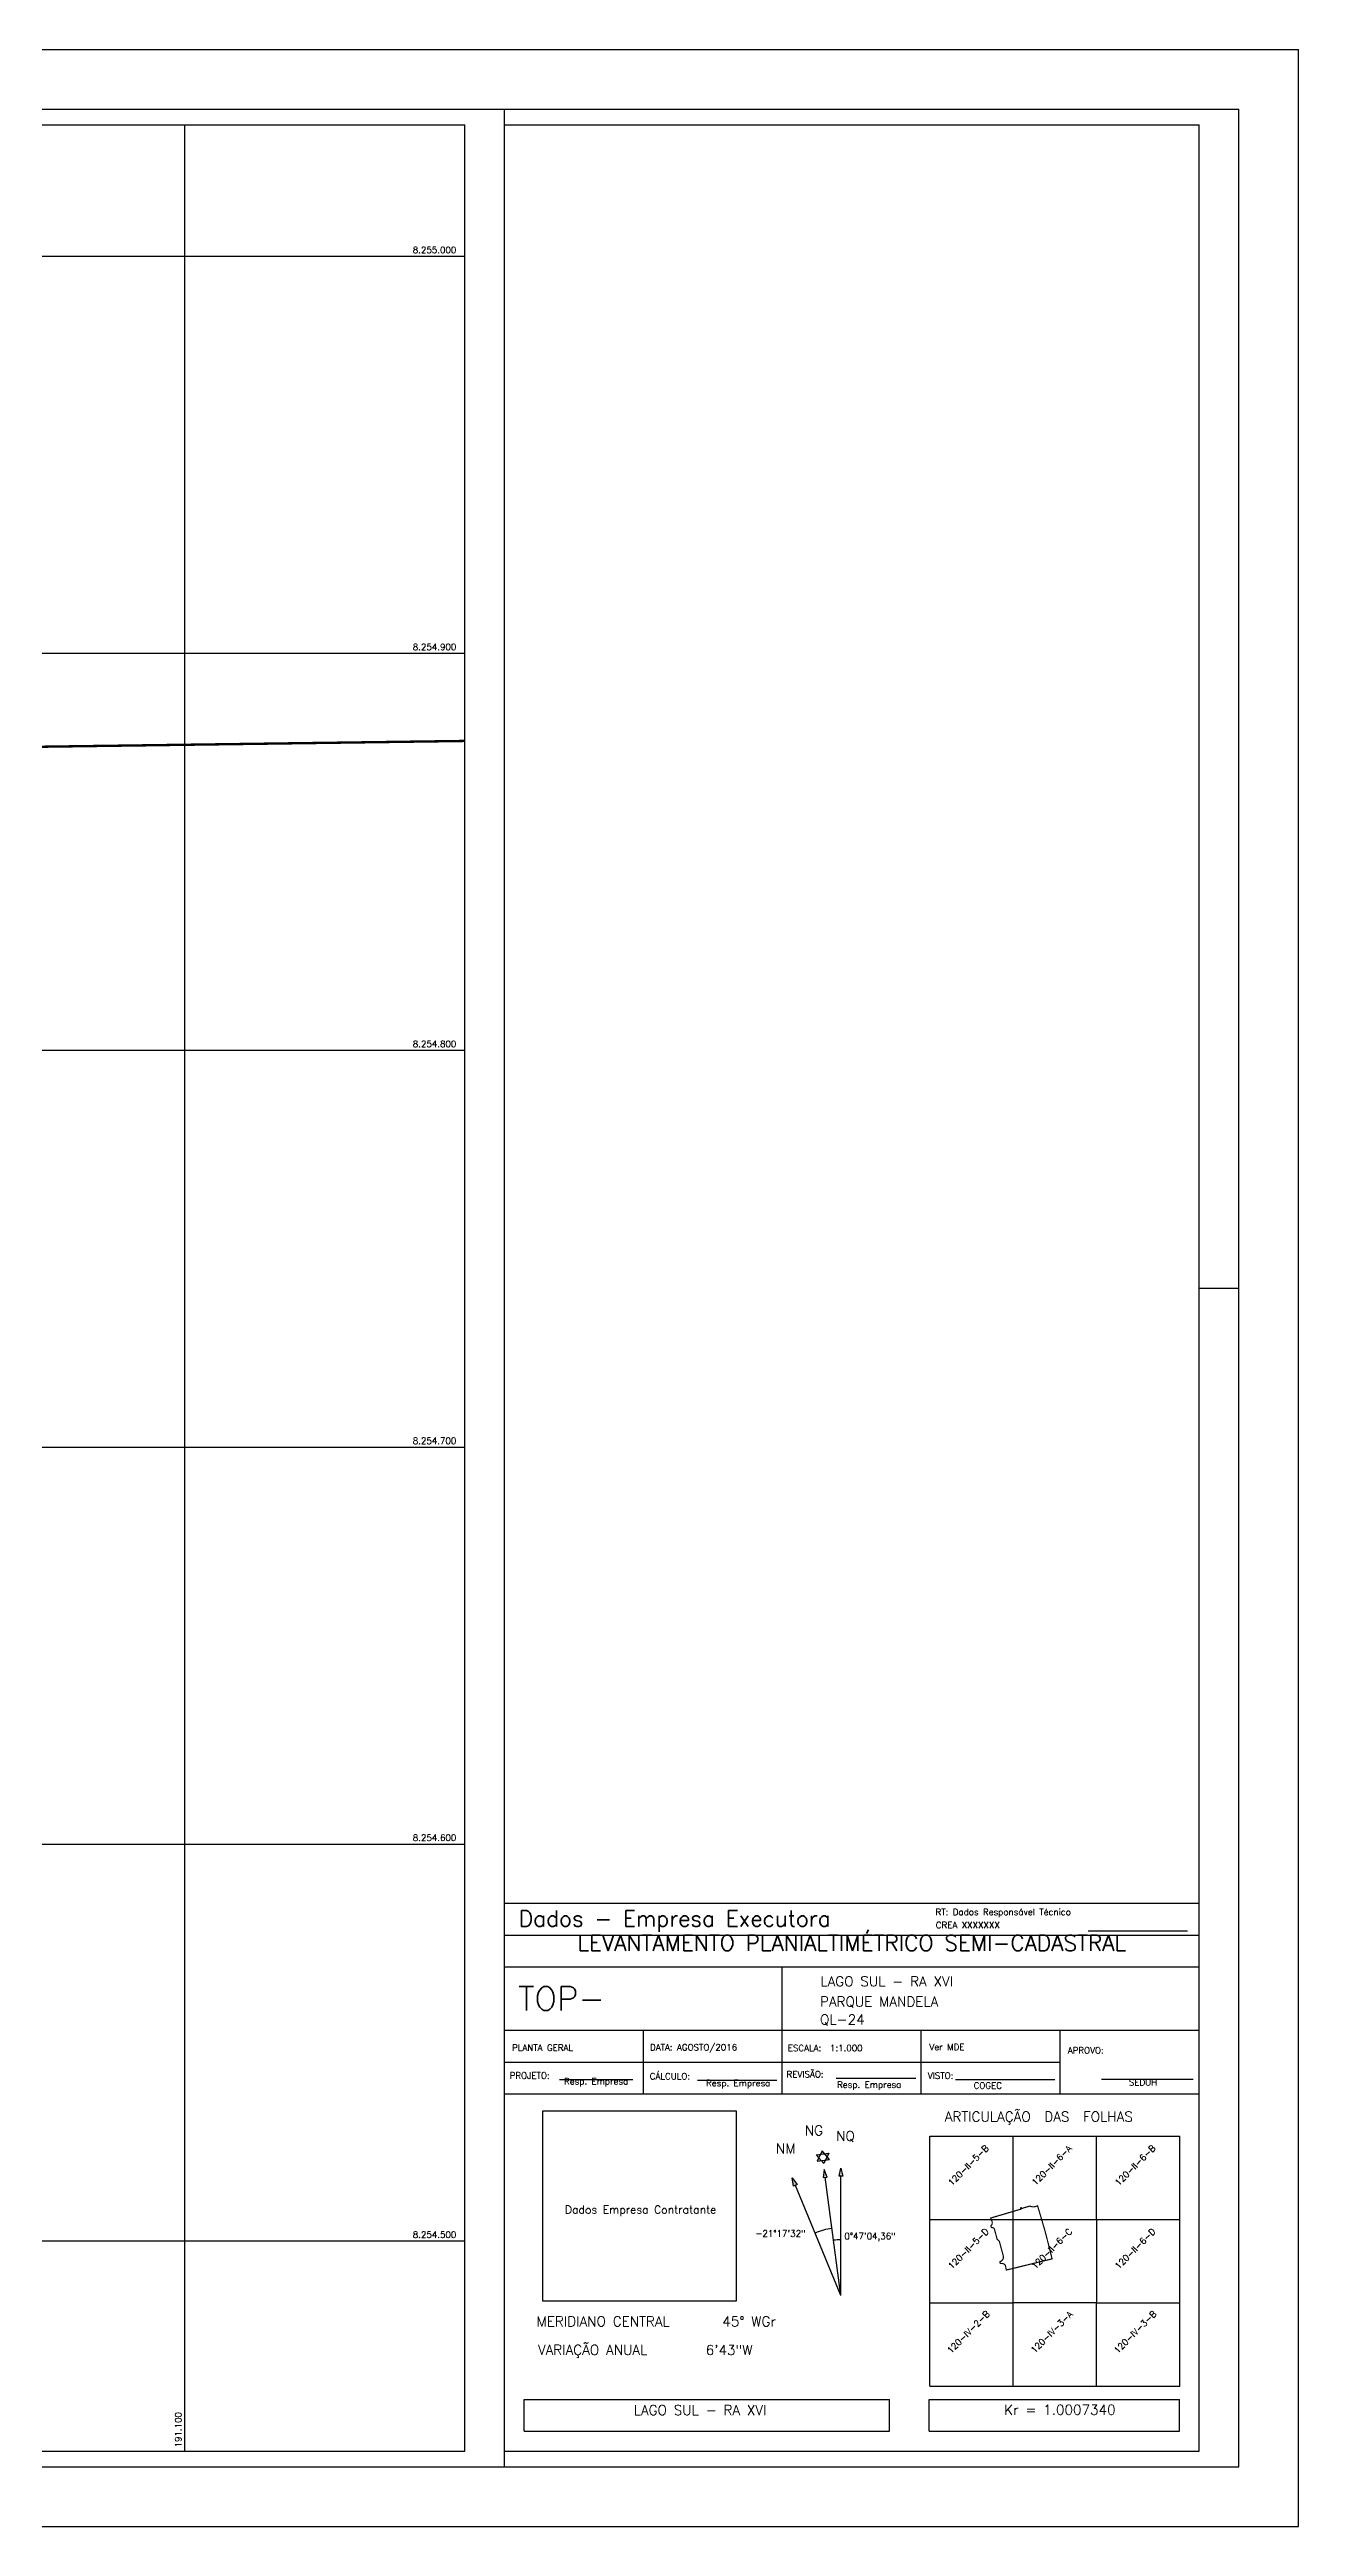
# Model space of a CAD drawing. Extents: x 190546 to 194941, y 8251022 to 8268833.
# Drawn here: x 191998 to 192313, y 8251035 to 8251659 of the extents above; entities that cross this region are included whole.
import ezdxf
from ezdxf.enums import TextEntityAlignment as Align

# ---------------------------------------------------------------- set-up
doc = ezdxf.new("R2010")
doc.units = 0
doc.header["$LTSCALE"] = 10
doc.header["$MEASUREMENT"] = 0
doc.linetypes.add('BORDER', pattern=[1.75, 0.5, -0.25, 0.5, -0.25, 0, -0.25])
for name, color, linetype in [('TOP-FOLHAS_1000', 253, 'BORDER'), ('TOP-GUARDA_CORPO', 161, 'CONTINUOUS'), ('TOP-MALHA_UTM', 1, 'CONTINUOUS'), ('TOP-URB', 250, 'CONTINUOUS')]:
    doc.layers.add(name, color=color, linetype=linetype)
doc.styles.add('ROMANS', font='romans', dxfattribs={"height": 0.2})

msp = doc.modelspace()

# ---------------------------------------------------------------- hatches: boundary and pattern name
at = {"layer": 'TOP-URB', "linetype": 'CONTINUOUS', "extrusion": (0, 0, -1)}
h = msp.add_hatch(color=1, dxfattribs=at)
h.paths.add_polyline_path([(-192193.76, 8251126.98), (-192194.81, 8251127.12), (-192194.18, 8251127.85)], flags=0)
h.paths.add_polyline_path([(-192194.18, 8251127.85), (-192194.6, 8251128.71), (-192193.55, 8251128.57)], flags=0)
h.paths.add_polyline_path([(-192192.49, 8251128.43), (-192193.55, 8251128.57), (-192192.91, 8251129.29)], flags=0)
h.paths.add_polyline_path([(-192192.07, 8251127.57), (-192192.49, 8251128.43), (-192191.43, 8251128.29)], flags=0)
h.paths.add_polyline_path([(-192191.64, 8251126.7), (-192192.7, 8251126.84), (-192192.07, 8251127.57)], flags=0)
h.paths.add_polyline_path([(-192193.33, 8251126.12), (-192193.76, 8251126.98), (-192192.7, 8251126.84)], flags=16)
h.paths.add_polyline_path([(-192193.21, 8251122.58), (-192194.2, 8251122.71), (-192193.45, 8251124.63)])
h.paths.add_polyline_path([(-192198.17, 8251122.91), (-192197.67, 8251124.91), (-192197.17, 8251122.91)])
h.paths.add_polyline_path([(-192185.72, 8251120.43), (-192186.64, 8251120.81), (-192185.41, 8251122.47)])

# ---------------------------------------------------------------- linework, layer by layer
at = {"layer": 'TOP-FOLHAS_1000', "const_width": 0.6}
msp.add_lwpolyline([(191747.64, 8251479.64), (192102.89, 8251484.5)], dxfattribs=at)
at = {"layer": 'TOP-GUARDA_CORPO'}
msp.add_lwpolyline([(192122.58, 8251139.38), (192171.24, 8251139.38), (192171.24, 8251091.47), (192122.58, 8251091.47)], close=True, dxfattribs=at)
at = {"layer": 'TOP-MALHA_UTM', "color": 1}
for p, q in [((192032.36, 8251639.68), (192032.36, 8251053.68)), ((191481.89, 8251606.61), (192102.89, 8251606.61)), ((191481.89, 8251506.61), (192102.89, 8251506.61)), ((191481.89, 8251406.61), (192102.89, 8251406.61)), ((191481.89, 8251306.61), (192102.89, 8251306.61)), ((191481.89, 8251206.61), (192102.89, 8251206.61)), ((191481.89, 8251106.61), (192102.89, 8251106.61))]:
    msp.add_line(p, q, dxfattribs=at)
at = {"layer": 'TOP-URB', "color": 1}
for p, q in [((191441.89, 8251658.68), (192312.89, 8251658.68)), ((192312.89, 8251034.68), (192312.89, 8251658.68)), ((192112.89, 8251639.68), (192112.89, 8251643.68)), ((192287.89, 8251346.68), (192297.89, 8251346.68)), ((192259.96, 8251184.76), (192284.96, 8251184.76)), ((192147.89, 8251143.68), (192147.89, 8251159.68)), ((192182.89, 8251143.68), (192182.89, 8251159.68)), ((192217.89, 8251154.18), (192217.89, 8251159.68)), ((192252.89, 8251143.68), (192252.89, 8251159.68)), ((192217.89, 8251143.68), (192217.89, 8251154.18)), ((192112.89, 8251151.68), (192252.89, 8251151.68)), ((192126.75, 8251147.28), (192145.25, 8251147.28)), ((192161.51, 8251147.1), (192181.51, 8251147.1)), ((192196.49, 8251147.59), (192216.49, 8251147.59)), ((192226.52, 8251147.28), (192251.52, 8251147.28)), ((192263.25, 8251147.37), (192286.39, 8251147.37)), ((192220.03, 8251132.99), (192283.03, 8251132.99)), ((192220.03, 8251069.99), (192220.03, 8251132.99)), ((192220.03, 8251069.99), (192220.03, 8251132.99)), ((192241.03, 8251111.99), (192241.03, 8251132.99)), ((192262.03, 8251111.99), (192262.03, 8251132.99)), ((192283.03, 8251069.99), (192283.03, 8251132.99)), ((192197.67, 8251092.91), (192193.71, 8251122.64)), ((192220.03, 8251111.99), (192241.03, 8251111.99)), ((192241.03, 8251090.99), (192241.03, 8251111.99)), ((192241.03, 8251111.99), (192262.03, 8251111.99)), ((192262.03, 8251111.99), (192262.03, 8251090.99)), ((192262.03, 8251111.99), (192283.03, 8251111.99)), ((192220.03, 8251090.99), (192241.03, 8251090.99)), ((192241.03, 8251069.99), (192241.03, 8251090.99)), ((192262.03, 8251090.99), (192241.03, 8251090.99)), ((192262.03, 8251069.99), (192262.03, 8251090.99)), ((192262.03, 8251090.99), (192283.03, 8251090.99)), ((192117.89, 8251066.68), (192209.89, 8251066.68)), ((192117.89, 8251058.68), (192117.89, 8251066.68)), ((192209.89, 8251058.68), (192209.89, 8251066.68)), ((192209.89, 8251058.68), (192209.89, 8251066.68)), ((192219.89, 8251058.68), (192219.89, 8251066.68)), ((192219.89, 8251066.68), (192282.89, 8251066.68)), ((192220.03, 8251069.99), (192283.03, 8251069.99)), ((192282.89, 8251058.68), (192282.89, 8251066.68)), ((192117.89, 8251058.68), (192209.89, 8251058.68)), ((192219.89, 8251058.68), (192282.89, 8251058.68)), ((192112.89, 8251049.68), (192112.89, 8251053.68)), ((192112.89, 8251049.68), (192112.89, 8251053.68)), ((191441.89, 8251034.68), (192312.89, 8251034.68))]:
    msp.add_line(p, q, dxfattribs=at)
at = {"layer": 'TOP-URB', "color": 2}
for p, q in [((191477.89, 8251643.68), (192297.89, 8251643.68)), ((192297.89, 8251049.68), (192297.89, 8251643.68)), ((191456.89, 8251049.68), (192297.89, 8251049.68))]:
    msp.add_line(p, q, dxfattribs=at)
at = {"layer": 'TOP-URB', "color": 6}
for p, q in [((191481.89, 8251639.68), (192102.89, 8251639.68)), ((192102.89, 8251053.68), (192102.89, 8251639.68)), ((192112.89, 8251053.68), (192112.89, 8251639.68)), ((192112.89, 8251639.68), (192287.89, 8251639.68)), ((192287.89, 8251053.68), (192287.89, 8251639.68)), ((192112.89, 8251191.68), (192287.89, 8251191.68)), ((192112.89, 8251143.68), (192287.89, 8251143.68)), ((192112.89, 8251143.68), (192287.89, 8251143.68)), ((191481.89, 8251053.68), (192102.89, 8251053.68)), ((192112.89, 8251053.68), (192287.89, 8251053.68)), ((192112.89, 8251053.68), (192287.89, 8251053.68))]:
    msp.add_line(p, q, dxfattribs=at)
at = {"layer": 'TOP-URB', "color": 3}
for p, q in [((192112.89, 8251183.68), (192287.89, 8251183.68)), ((192112.89, 8251175.68), (192287.89, 8251175.68)), ((192112.89, 8251159.68), (192287.89, 8251159.68))]:
    msp.add_line(p, q, dxfattribs=at)
at = {"layer": 'TOP-URB', "color": 3, "linetype": 'CONTINUOUS'}
msp.add_line((192182.89, 8251159.68), (192182.89, 8251175.68), dxfattribs=at)
at = {"layer": 'TOP-URB', "color": 1, "linetype": 'CONTINUOUS'}
for p, q in [((192191.43, 8251128.29), (192194.6, 8251128.71)), ((192193.33, 8251126.12), (192191.43, 8251128.29)), ((192192.91, 8251129.29), (192191.64, 8251126.7)), ((192191.64, 8251126.7), (192194.81, 8251127.12)), ((192194.81, 8251127.12), (192192.91, 8251129.29)), ((192194.6, 8251128.71), (192193.33, 8251126.12)), ((192197.67, 8251092.91), (192197.67, 8251122.91)), ((192197.67, 8251092.91), (192186.18, 8251120.62))]:
    msp.add_line(p, q, dxfattribs=at)
at = {"layer": 'TOP-URB', "const_width": 0.3}
msp.add_lwpolyline([(192235.34, 8251112.34), (192235.84, 8251112.52), (192242.98, 8251114.63), (192242.89, 8251114.96), (192243.03, 8251115), (192243.1, 8251114.77), (192245.16, 8251115.38), (192246.04, 8251115.19), (192246.44, 8251115.23), (192247.19, 8251115.47), (192249.08, 8251109.04), (192249.96, 8251105.59), (192250.83, 8251102.1), (192239.32, 8251099.28), (192239.03, 8251100.56), (192238.69, 8251100.82), (192238.24, 8251100.95), (192237.81, 8251100.92), (192237.69, 8251101.38), (192237.94, 8251101.48), (192238.26, 8251101.71), (192238.45, 8251101.97), (192238.59, 8251102.36), (192238.57, 8251102.75), (192237.55, 8251106.52), (192237, 8251107.02), (192236.4, 8251109.3), (192236.2, 8251109.84), (192235.87, 8251109.95), (192235.67, 8251109.97), (192235.54, 8251110.06), (192235.4, 8251110.45), (192235.6, 8251110.63), (192235.73, 8251110.88), (192235.77, 8251111.29), (192235.73, 8251111.46), (192235.34, 8251112.34)], dxfattribs=at)
at = {"layer": 'TOP-URB', "color": 1, "linetype": 'CONTINUOUS'}
for radius, start, end in [(17, 97.59464, 112.52606), (14, 90, 97.59464)]:
    msp.add_arc((192197.67, 8251092.91), radius, start, end, dxfattribs=at)
for points in [[(192186.64, 8251120.81), (192185.72, 8251120.43), (192185.41, 8251122.47)], [(192193.45, 8251124.63), (192193.21, 8251122.58), (192194.2, 8251122.71)], [(192197.17, 8251122.91), (192197.67, 8251124.91), (192198.17, 8251122.91)]]:
    msp.add_3dface(points, dxfattribs=at)

# ---------------------------------------------------------------- texts
at = {"layer": 'TOP-MALHA_UTM', "color": 2, "style": 'ROMANS'}
for s, p in [('8.255.000', (192089.82, 8251607.38)), ('8.254.900', (192089.82, 8251507.38)), ('8.254.800', (192089.82, 8251407.38)), ('8.254.700', (192089.82, 8251307.38)), ('8.254.600', (192089.82, 8251207.38)), ('8.254.500', (192089.82, 8251107.38))]:
    msp.add_text(s, height=1.6, dxfattribs=at).set_placement(p)
msp.add_text('191.100', height=1.6, rotation=90, dxfattribs=at).set_placement((192031.55, 8251054.59))
at = {"layer": 'TOP-URB', "color": 3, "linetype": 'CONTINUOUS', "style": 'ROMANS'}
for s, height, p in [('Dados - Empresa Executora', 4, (192116.55, 8251185.83)), ('LAGO SUL - RA XVI', 2.5, (192192.48, 8251170.76)), ('PARQUE MANDELA', 2.5, (192192.38, 8251165.66)), ('ARTICULAÇÃO  DAS  FOLHAS', 2.5, (192223.81, 8251136.69)), ('MERIDIANO CENTRAL', 2.5, (192121, 8251085.1)), ('45%%D WGr', 2.5, (192167.79, 8251085.08)), ('VARIAÇÃO ANUAL', 2.5, (192121.35, 8251077.92)), ('6\'43"W', 2.5, (192163.61, 8251077.88))]:
    msp.add_text(s, height=height, dxfattribs=at).set_placement(p)
at = {"layer": 'TOP-URB', "color": 2, "linetype": 'CONTINUOUS', "style": 'ROMANS'}
for s, p in [('RT: Dados Responsável Técnico', (192221.49, 8251188.68)), ('CREA XXXXXXX', (192221.56, 8251185.39)), ('PLANTA GERAL', (192114.83, 8251154.48)), ('DATA: AGOSTO/2016', (192149.57, 8251154.6)), ('ESCALA:  1:1.000', (192184.26, 8251154.41)), ('Ver MDE', (192219.93, 8251154.67)), ('APROVO:', (192254.78, 8251153.81)), ('PROJETO:', (192114.21, 8251147.49)), ('CÁLCULO:', (192149.51, 8251147.3)), ('REVISÃO:', (192183.96, 8251147.81)), ('Resp. Empresa', (192196.69, 8251145.19)), ('VISTO:', (192219.52, 8251147.48)), ('COGEC', (192231.08, 8251144.97)), ('-21°17\'32"', (192176.1, 8251107.69)), ('0°47\'04,36"', (192198.51, 8251107.02))]:
    msp.add_text(s, height=1.6, dxfattribs=at).set_placement(p)
at = {"layer": 'TOP-URB', "color": 6, "linetype": 'CONTINUOUS', "style": 'ROMANS'}
msp.add_text('LEVANTAMENTO PLANIALTIMÉTRICO SEMI-CADASTRAL', height=4, dxfattribs=at).set_placement((192200.39, 8251179.68), align=Align.CENTER)
msp.add_text('TOP-', height=6, dxfattribs=at).set_placement((192116.38, 8251164.68))
at = {"layer": 'TOP-URB', "color": 3, "style": 'ROMANS'}
msp.add_text('QL-24', height=2.5, dxfattribs=at).set_placement((192192.38, 8251161.15))
at = {"layer": 'TOP-URB', "color": 2, "linetype": 'CONTINUOUS', "style": 'ROMANS'}
for s, p in [('Resp. Empresa', (192136, 8251146.03)), ('Resp. Empresa', (192171.78, 8251145.58)), ('SEDUH', (192273.74, 8251145.75))]:
    msp.add_text(s, height=1.6, dxfattribs=at).set_placement(p, align=Align.CENTER)
at = {"layer": 'TOP-URB', "color": 4, "linetype": 'CONTINUOUS', "style": 'ROMANS'}
for s, p in [('NG', (192190.83, 8251133.2)), ('NQ', (192198.78, 8251131.8)), ('NM', (192183.75, 8251128.67))]:
    msp.add_text(s, height=2.5, dxfattribs=at).set_placement(p, align=Align.CENTER)
at = {"layer": 'TOP-URB', "color": 2, "linetype": 'CONTINUOUS', "style": 'ROMANS'}
for s, p in [('120-II-5-B', (192230.32, 8251125.09)), ('120-II-6-A', (192251.32, 8251125.09)), ('120-II-6-B', (192272.32, 8251125.09)), ('120-II-5-D', (192230.32, 8251104.09)), ('120-II-6-C', (192251.32, 8251104.09)), ('120-II-6-D', (192272.32, 8251104.09)), ('120-IV-2-B', (192230.32, 8251083.09)), ('120-IV-3-A', (192251.32, 8251083.09)), ('120-IV-3-B', (192272.32, 8251083.09))]:
    msp.add_text(s, height=1.6, rotation=45, dxfattribs=at).set_placement(p, align=Align.CENTER)
at = {"layer": 'TOP-URB', "color": 3, "linetype": 'CONTINUOUS', "style": 'ROMANS'}
for s, height, p in [('Dados Empresa Contratante', 2, (192147.2, 8251113.5)), ('LAGO SUL - RA XVI', 2.5, (192162.19, 8251062.74)), ('Kr = 1.0007340', 2.5, (192252.79, 8251062.82))]:
    msp.add_text(s, height=height, dxfattribs=at).set_placement(p, align=Align.CENTER)

doc.saveas('drawing.dxf')
